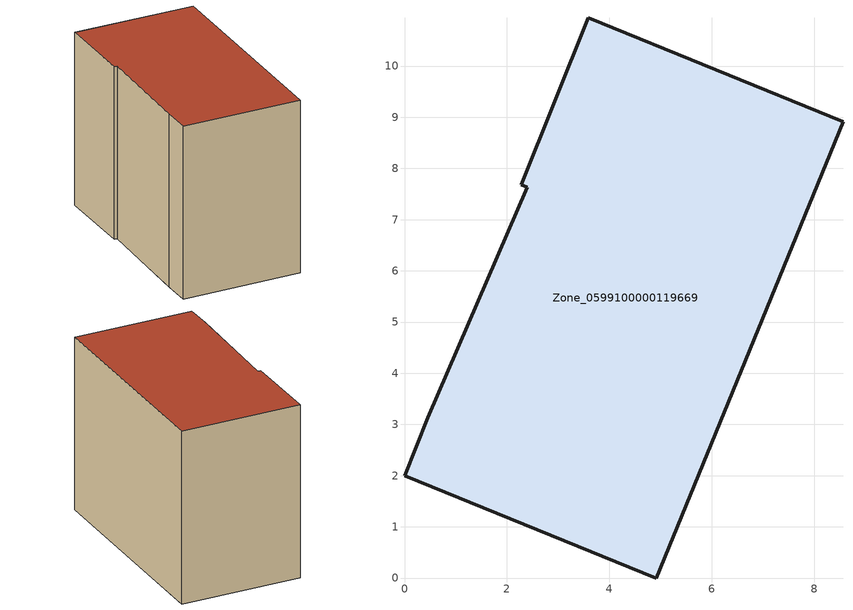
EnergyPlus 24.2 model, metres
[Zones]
Zone_0599100000119669
 floor ground (C_G): 0,2 0.45,3.13 2.4,7.63 2.28,7.68 3.59,10.94 8.56,8.91 4.92,0 z0
 wall outside (C_F): 8.56,8.91 3.59,10.94 2.28,7.68 2.4,7.63 0.45,3.13 0,2 4.92,0 8.56,8.91 z0:7.78
 roof outside (C_R): 0.45,3.13 0,2 4.92,0 8.56,8.91 3.59,10.94 2.28,7.68 2.4,7.63 z7.78
[BUILDING]
Pand.0599100000119669: North Axis=0; Terrain=City; Loads Convergence Tolerance Value=0.04; Temperature Convergence Tolerance Value=0.4; Solar Distribution=FullExterior; Maximum Number of Warmup Days=25; Minimum Number of Warmup Days=1
[Site:Location]
Rotterdam.The.Hague.AP_ZH_NLD Design_Conditions: Latitude=51.96; Longitude=4.45; Time Zone=1; Elevation=-4.5
[SITE:GROUNDTEMPERATURE:BUILDINGSURFACE]
18, 18, 18, 18, 18, 18, 18, 18, 18, 18, 18, 18
[MATERIAL] Thermal Absorptance=0.9; Solar Absorptance=0.7; Visible Absorptance=0.7
Name | Roughness | Thickness | Conductivity | Density | Specific Heat
G.TC.1975-1991 | MediumSmooth | 0.15 | 0.288461 | 540 | 1210
F.TC.1975-1991 | Rough | 0.3 | 0.230769 | 1920 | 840
R.TC.1975-1991 | MediumRough | 0.2 | 0.153846 | 1500 | 1000
[CONSTRUCTION]
C_G: G.TC.1975-1991
C_F: F.TC.1975-1991
C_R: R.TC.1975-1991
[ZONE]
Zone_0599100000119669: Type=1; Multiplier=1; Ceiling Height=Autocalculate; Volume=Autocalculate; Floor Area=autocalculate; Part of Total Floor Area=Yes
[ZONEINFILTRATION:DESIGNFLOWRATE]
Infil_Zone_0599100000119669: Zone or ZoneList or Space or SpaceList=Zone_0599100000119669; Schedule=AlwaysOn; Design Flow Rate Calculation Method=Flow/Area; Flow Rate per Floor Area=0.003; Constant Term Coefficient=1; Temperature Term Coefficient=0; Velocity Term Coefficient=0; Velocity Squared Term Coefficient=0
[HVACTEMPLATE:ZONE:IDEALLOADSAIRSYSTEM]
Zone_0599100000119669: Maximum Heating Supply Air Temperature=50; Minimum Cooling Supply Air Temperature=13; Maximum Heating Supply Air Humidity Ratio=0.0156; Minimum Cooling Supply Air Humidity Ratio=0.0077; Heating Limit=NoLimit; Cooling Limit=NoLimit; Dehumidification Control Type=ConstantSensibleHeatRatio; Cooling Sensible Heat Ratio=0.7; Dehumidification Setpoint=60; Humidification Control Type=None; Humidification Setpoint=30; Outdoor Air Method=None; Outdoor Air Flow Rate per Person=0.00944; Outdoor Air Flow Rate per Zone Floor Area=0; Outdoor Air Flow Rate per Zone=0; Demand Controlled Ventilation Type=None; Outdoor Air Economizer Type=NoEconomizer; Heat Recovery Type=None; Sensible Heat Recovery Effectiveness=0.7; Latent Heat Recovery Effectiveness=0.65
[ZONECONTROL:THERMOSTAT]
ThermostatControl_Zone_0599100000119669: Zone or ZoneList=Zone_0599100000119669; Control Type Schedule=DualSetpointControlType; Control 1=Thermostat_Zone_0599100000119669; Temperature Difference Between Cutout And Setpoint=0
[THERMOSTATSETPOINT:DUALSETPOINT]
Thermostat_Zone_0599100000119669: Heating Setpoint Temperature Schedule=HeatingSetpoint_Zone_0599100000119669; Cooling Setpoint Temperature Schedule=CoolingSetpoint_Zone_0599100000119669
[SCHEDULE:COMPACT]
HeatingSetpoint_Zone_0599100000119669: Through: 12/31, For: AllDays, Until: 24:00, 21
CoolingSetpoint_Zone_0599100000119669: Through: 12/31, For: AllDays, Until: 24:00, 24
DualSetpointControlType: Through: 12/31, For: AllDays, Until: 24:00, 4
AlwaysOn: Through: 12/31, For: AllDays, Until: 24:00, 1
